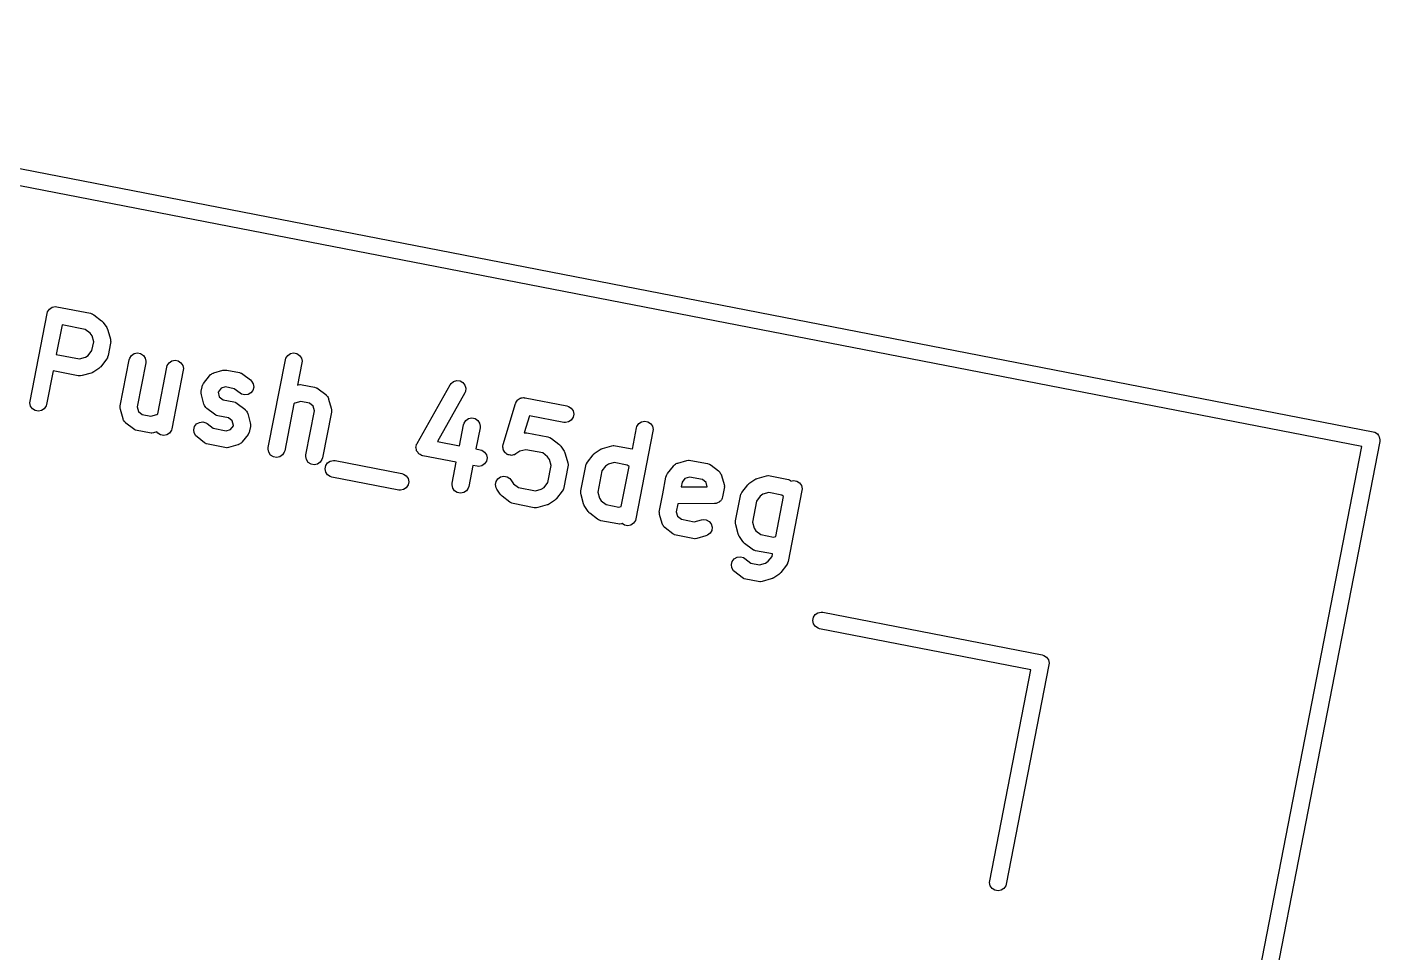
# Model space of a CAD drawing. Extents: x 13 to 301, y -107 to -13.
# Drawn here: x 289.21 to 301.31, y -65.7 to -57.41 of the extents above; entities that cross this region are included whole.
import ezdxf

# ---------------------------------------------------------------- set-up
doc = ezdxf.new("R2010")
doc.units = 0
doc.layers.add('BLACK', color=7, linetype='CONTINUOUS')

msp = doc.modelspace()

# ---------------------------------------------------------------- linework, layer by layer
at = {"layer": 'BLACK', "linetype": 'CONTINUOUS'}
for p, q in [((282.626435, -57.410855), (301.252815, -61.031459)), ((301.150572, -61.164392), (282.597817, -57.5581)), ((289.433784, -59.918264), (289.462461, -59.91243)), ((289.462461, -59.91243), (289.477099, -59.913807)), ((289.477099, -59.913807), (289.77626, -59.971958)), ((289.236519, -60.758419), (289.389166, -59.973119)), ((289.389166, -59.973119), (289.393372, -59.95903)), ((289.393372, -59.95903), (289.409524, -59.934628)), ((289.409524, -59.934628), (289.433784, -59.918264)), ((289.77626, -59.971958), (289.790349, -59.976164)), ((289.790349, -59.976164), (289.792596, -59.977651)), ((289.792596, -59.977651), (289.795198, -59.978352)), ((289.795198, -59.978352), (289.807674, -59.98613)), ((289.807674, -59.98613), (289.875197, -60.038063)), ((289.522099, -60.075361), (289.470762, -60.339465)), ((289.730259, -60.115823), (289.522099, -60.075361)), ((289.774101, -60.149543), (289.730259, -60.115823)), ((289.790614, -60.174024), (289.774101, -60.149543)), ((289.875197, -60.038063), (289.880621, -60.043155)), ((289.880621, -60.043155), (289.882272, -60.044248)), ((289.882272, -60.044248), (289.883971, -60.0463)), ((289.883971, -60.0463), (289.885916, -60.048126)), ((289.885916, -60.048126), (289.886904, -60.049843)), ((289.886904, -60.049843), (289.891649, -60.055573)), ((289.891649, -60.055573), (289.921776, -60.100237)), ((289.921776, -60.100237), (289.925313, -60.106785)), ((289.925313, -60.106785), (289.926534, -60.108344)), ((289.926534, -60.108344), (289.927496, -60.110826)), ((289.927496, -60.110826), (289.928764, -60.113173)), ((289.928764, -60.113173), (289.929159, -60.115114)), ((289.929159, -60.115114), (289.931849, -60.122053)), ((289.931849, -60.122053), (289.954706, -60.204113)), ((289.790405, -60.304732), (289.805455, -60.227306)), ((289.805455, -60.227306), (289.790614, -60.174024)), ((289.956078, -60.238548), (289.934271, -60.350734)), ((289.954706, -60.204113), (289.957244, -60.218595)), ((289.957455, -60.22391), (289.956078, -60.238548)), ((289.957244, -60.218595), (289.956918, -60.221271)), ((289.956918, -60.221271), (289.957455, -60.22391)), ((289.470762, -60.339465), (289.678922, -60.379927)), ((289.678922, -60.379927), (289.732204, -60.365086)), ((289.732204, -60.365086), (289.756686, -60.348572)), ((289.756686, -60.348572), (289.790405, -60.304732)), ((289.920099, -60.382148), (289.868165, -60.449669)), ((289.927877, -60.369671), (289.920099, -60.382148)), ((289.928577, -60.367069), (289.927877, -60.369671)), ((289.930065, -60.364822), (289.928577, -60.367069)), ((289.934271, -60.350734), (289.930065, -60.364822)), ((290.043627, -60.798881), (290.123585, -60.387532)), ((290.123585, -60.387532), (290.127791, -60.373444)), ((290.127791, -60.373444), (290.143943, -60.349042)), ((290.143943, -60.349042), (290.168203, -60.332678)), ((290.168203, -60.332678), (290.19688, -60.326844)), ((290.19688, -60.326844), (290.225606, -60.332427)), ((290.225606, -60.332427), (290.250008, -60.348579)), ((290.250008, -60.348579), (290.266372, -60.372839)), ((290.266372, -60.372839), (290.272206, -60.401516)), ((290.480501, -60.414462), (290.504761, -60.398098)), ((290.504761, -60.398098), (290.533438, -60.392263)), ((290.533438, -60.392263), (290.562164, -60.397847)), ((290.562164, -60.397847), (290.586566, -60.413999)), ((291.368052, -61.172747), (291.5207, -60.387447)), ((291.5207, -60.387447), (291.524906, -60.373358)), ((291.524906, -60.373358), (291.541058, -60.348956)), ((291.541058, -60.348956), (291.565318, -60.332592)), ((291.565318, -60.332592), (291.593995, -60.326758)), ((291.593995, -60.326758), (291.622721, -60.332342)), ((291.622721, -60.332342), (291.647123, -60.348494)), ((291.647123, -60.348494), (291.663487, -60.372754)), ((291.663487, -60.372754), (291.669321, -60.40143)), ((289.442141, -60.486709), (289.383763, -60.787041)), ((289.667681, -60.53055), (289.442141, -60.486709)), ((289.784177, -60.506321), (289.702116, -60.529178)), ((289.791115, -60.50363), (289.784177, -60.506321)), ((289.793056, -60.503236), (289.791115, -60.50363)), ((289.795401, -60.501968), (289.793056, -60.503236)), ((289.797885, -60.501006), (289.795401, -60.501968)), ((289.799443, -60.499785), (289.797885, -60.501006)), ((289.805992, -60.496248), (289.799443, -60.499785)), ((289.850656, -60.466121), (289.805992, -60.496248)), ((289.856381, -60.461379), (289.850656, -60.466121)), ((289.858103, -60.460389), (289.856381, -60.461379)), ((289.859931, -60.458441), (289.858103, -60.460389)), ((289.861981, -60.456744), (289.859931, -60.458441)), ((289.863073, -60.455093), (289.861981, -60.456744)), ((289.868165, -60.449669), (289.863073, -60.455093)), ((290.270829, -60.416154), (290.194249, -60.810123)), ((290.272206, -60.401516), (290.270829, -60.416154)), ((290.378843, -60.8712), (290.460143, -60.452952)), ((290.460143, -60.452952), (290.464349, -60.438864)), ((290.464349, -60.438864), (290.480501, -60.414462)), ((290.607387, -60.481574), (290.505622, -61.005109)), ((290.586566, -60.413999), (290.60293, -60.438259)), ((290.60293, -60.438259), (290.608764, -60.466935)), ((290.608764, -60.466935), (290.607387, -60.481574)), ((290.851063, -60.520903), (290.859214, -60.516209)), ((290.859214, -60.516209), (290.866616, -60.510413)), ((290.866616, -60.510413), (290.874772, -60.507251)), ((290.874772, -60.507251), (290.876423, -60.506301)), ((290.876423, -60.506301), (290.87763, -60.506143)), ((290.87763, -60.506143), (290.880325, -60.505099)), ((290.880325, -60.505099), (290.962383, -60.482241)), ((290.962383, -60.482241), (290.976865, -60.479703)), ((290.976865, -60.479703), (290.97954, -60.480028)), ((290.97954, -60.480028), (290.982182, -60.479491)), ((290.982182, -60.479491), (290.99682, -60.480868)), ((290.99682, -60.480868), (291.109006, -60.502675)), ((291.109006, -60.502675), (291.123094, -60.506882)), ((291.123094, -60.506882), (291.125339, -60.508368)), ((291.125339, -60.508368), (291.127943, -60.509069)), ((291.127943, -60.509069), (291.140419, -60.516847)), ((291.140419, -60.516847), (291.207942, -60.56878)), ((291.667944, -60.416068), (291.629313, -60.614804)), ((291.669321, -60.40143), (291.667944, -60.416068)), ((289.682319, -60.531927), (289.667681, -60.53055)), ((289.684956, -60.53139), (289.682319, -60.531927)), ((289.687634, -60.531716), (289.684956, -60.53139)), ((289.702116, -60.529178), (289.687634, -60.531716)), ((290.767626, -60.667954), (290.774895, -60.630558)), ((290.774895, -60.630558), (290.779101, -60.61647)), ((290.779101, -60.61647), (290.780588, -60.614222)), ((290.780588, -60.614222), (290.781289, -60.611621)), ((290.781289, -60.611621), (290.789068, -60.599144)), ((290.789068, -60.599144), (290.841001, -60.531623)), ((290.841001, -60.531623), (290.842979, -60.529515)), ((290.842979, -60.529515), (290.843577, -60.528456)), ((290.843577, -60.528456), (290.845074, -60.527283)), ((290.845074, -60.527283), (290.851063, -60.520903)), ((290.985577, -60.63149), (290.944659, -60.642888)), ((291.063004, -60.64654), (290.985577, -60.63149)), ((291.207942, -60.56878), (291.218661, -60.578843)), ((291.218661, -60.578843), (291.233264, -60.604203)), ((291.237051, -60.63322), (291.229445, -60.661478)), ((291.233264, -60.604203), (291.237051, -60.63322)), ((291.629313, -60.614804), (291.6355, -60.613081)), ((291.6355, -60.613081), (291.649983, -60.610543)), ((291.649983, -60.610543), (291.652659, -60.610868)), ((291.652659, -60.610868), (291.655297, -60.610332)), ((291.655297, -60.610332), (291.669935, -60.611709)), ((291.669935, -60.611709), (291.782122, -60.633515)), ((291.782122, -60.633515), (291.79621, -60.637721)), ((291.79621, -60.637721), (291.798457, -60.639208)), ((291.798457, -60.639208), (291.801059, -60.639909)), ((291.801059, -60.639909), (291.813536, -60.647688)), ((292.698679, -61.135576), (292.994691, -60.610991)), ((292.994691, -60.610991), (293.003136, -60.598956)), ((293.003136, -60.598956), (293.026176, -60.580914)), ((293.026176, -60.580914), (293.054366, -60.573061)), ((293.054366, -60.573061), (293.083415, -60.576595)), ((293.083415, -60.576595), (293.108902, -60.590976)), ((293.108902, -60.590976), (293.126944, -60.614016)), ((293.126944, -60.614016), (293.134796, -60.642205)), ((289.235142, -60.773057), (289.236519, -60.758419)), ((290.766249, -60.682593), (290.767626, -60.667954)), ((290.766785, -60.68523), (290.766249, -60.682593)), ((290.76646, -60.687908), (290.766785, -60.68523)), ((290.768998, -60.70239), (290.76646, -60.687908)), ((290.791855, -60.784449), (290.768998, -60.70239)), ((290.91876, -60.676559), (290.918248, -60.679194)), ((290.918248, -60.679194), (290.929647, -60.720116)), ((290.944659, -60.642888), (290.91876, -60.676559)), ((290.929647, -60.720116), (290.963318, -60.746014)), ((290.963318, -60.746014), (291.058124, -60.764442)), ((291.116493, -60.68768), (291.063004, -60.64654)), ((291.12897, -60.695458), (291.116493, -60.68768)), ((291.157228, -60.703064), (291.12897, -60.695458)), ((291.186244, -60.699277), (291.157228, -60.703064)), ((291.211604, -60.684674), (291.186244, -60.699277)), ((291.229445, -60.661478), (291.211604, -60.684674)), ((291.658695, -60.762331), (291.605415, -60.777172)), ((291.73612, -60.77738), (291.658695, -60.762331)), ((291.813536, -60.647688), (291.881058, -60.699621)), ((291.881058, -60.699621), (291.883167, -60.701601)), ((291.883167, -60.701601), (291.884225, -60.702198)), ((291.884225, -60.702198), (291.885396, -60.703694)), ((291.885396, -60.703694), (291.891777, -60.709684)), ((291.891777, -60.709684), (291.89647, -60.717834)), ((291.89647, -60.717834), (291.902268, -60.725238)), ((291.902268, -60.725238), (291.905431, -60.733396)), ((291.905431, -60.733396), (291.90638, -60.735044)), ((291.90638, -60.735044), (291.906537, -60.736248)), ((291.906537, -60.736248), (291.907583, -60.738946)), ((291.907583, -60.738946), (291.93044, -60.821005)), ((293.125328, -60.684706), (292.880454, -61.118667)), ((293.131263, -60.671255), (293.125328, -60.684706)), ((293.134796, -60.642205), (293.131263, -60.671255)), ((293.58482, -60.766382), (293.591747, -60.757891)), ((293.591747, -60.757891), (293.597801, -60.748746)), ((293.597801, -60.748746), (293.600933, -60.746633)), ((293.600933, -60.746633), (293.60332, -60.743708)), ((293.60332, -60.743708), (293.612971, -60.738513)), ((293.612971, -60.738513), (293.622061, -60.732382)), ((293.622061, -60.732382), (293.62576, -60.731629)), ((293.62576, -60.731629), (293.629087, -60.729839)), ((293.629087, -60.729839), (293.64, -60.728732)), ((293.64, -60.728732), (293.650738, -60.726548)), ((293.650738, -60.726548), (293.656344, -60.727075)), ((293.656344, -60.727075), (293.658202, -60.726887)), ((293.658202, -60.726887), (293.659963, -60.727415)), ((293.659963, -60.727415), (293.665376, -60.727925)), ((293.665376, -60.727925), (294.039329, -60.800614)), ((289.240976, -60.801734), (289.235142, -60.773057)), ((289.25734, -60.825994), (289.240976, -60.801734)), ((289.281742, -60.842146), (289.25734, -60.825994)), ((289.310468, -60.847729), (289.281742, -60.842146)), ((289.339145, -60.841895), (289.310468, -60.847729)), ((289.363405, -60.825531), (289.339145, -60.841895)), ((289.379557, -60.801129), (289.363405, -60.825531)), ((289.383763, -60.787041), (289.379557, -60.801129)), ((290.04225, -60.813519), (290.043627, -60.798881)), ((290.042786, -60.816157), (290.04225, -60.813519)), ((290.042461, -60.818835), (290.042786, -60.816157)), ((290.045, -60.833317), (290.042461, -60.818835)), ((290.067858, -60.915376), (290.045, -60.833317)), ((290.194249, -60.810123), (290.205647, -60.851043)), ((290.205647, -60.851043), (290.239318, -60.87694)), ((290.239318, -60.87694), (290.316745, -60.89199)), ((290.316745, -60.89199), (290.370023, -60.87715)), ((290.370023, -60.87715), (290.378843, -60.8712)), ((290.7929, -60.787146), (290.791855, -60.784449)), ((290.793058, -60.788351), (290.7929, -60.787146)), ((290.794006, -60.789997), (290.793058, -60.788351)), ((290.79717, -60.798158), (290.794006, -60.789997)), ((290.802967, -60.805561), (290.79717, -60.798158)), ((290.80766, -60.81371), (290.802967, -60.805561)), ((290.814039, -60.819698), (290.80766, -60.81371)), ((290.815213, -60.821197), (290.814039, -60.819698)), ((290.816273, -60.821795), (290.815213, -60.821197)), ((290.81838, -60.823773), (290.816273, -60.821795)), ((290.885902, -60.875707), (290.81838, -60.823773)), ((290.898378, -60.883486), (290.885902, -60.875707)), ((290.900982, -60.884187), (290.898378, -60.883486)), ((291.058124, -60.764442), (291.072212, -60.768648)), ((291.072212, -60.768648), (291.074459, -60.770135)), ((291.074459, -60.770135), (291.077061, -60.770836)), ((291.077061, -60.770836), (291.089537, -60.778614)), ((291.089537, -60.778614), (291.15706, -60.830547)), ((291.15706, -60.830547), (291.159167, -60.832525)), ((291.159167, -60.832525), (291.160228, -60.833124)), ((291.160228, -60.833124), (291.161402, -60.834623)), ((291.161402, -60.834623), (291.167779, -60.84061)), ((291.167779, -60.84061), (291.172471, -60.848759)), ((291.172471, -60.848759), (291.17827, -60.856164)), ((291.17827, -60.856164), (291.181432, -60.864321)), ((291.181432, -60.864321), (291.182382, -60.86597)), ((291.182382, -60.86597), (291.182539, -60.867176)), ((291.182539, -60.867176), (291.183585, -60.869873)), ((291.183585, -60.869873), (291.206442, -60.951933)), ((291.596595, -60.783121), (291.515296, -61.201369)), ((291.605415, -60.777172), (291.596595, -60.783121)), ((291.70461, -61.238168), (291.781189, -60.8442)), ((291.76979, -60.803277), (291.73612, -60.77738)), ((291.781189, -60.8442), (291.76979, -60.803277)), ((291.931812, -60.855441), (291.851854, -61.26679)), ((291.93044, -60.821005), (291.932978, -60.835488)), ((291.933189, -60.840803), (291.931812, -60.855441)), ((291.932978, -60.835488), (291.932652, -60.838164)), ((291.932652, -60.838164), (291.933189, -60.840803)), ((293.469148, -61.146666), (293.579232, -60.779982)), ((293.579232, -60.779982), (293.581298, -60.774953)), ((293.581298, -60.774953), (293.581649, -60.773148)), ((293.581649, -60.773148), (293.582679, -60.77159)), ((293.582679, -60.77159), (293.58482, -60.766382)), ((294.039329, -60.800614), (294.053417, -60.80482)), ((294.053417, -60.80482), (294.077819, -60.820972)), ((294.077819, -60.820972), (294.094183, -60.845232)), ((294.094183, -60.845232), (294.100017, -60.873909)), ((294.100017, -60.873909), (294.094433, -60.902635)), ((290.068902, -60.91807), (290.067858, -60.915376)), ((290.06906, -60.919278), (290.068902, -60.91807)), ((290.07001, -60.920928), (290.06906, -60.919278)), ((290.073172, -60.929085), (290.07001, -60.920928)), ((290.078968, -60.936486), (290.073172, -60.929085)), ((290.083662, -60.944638), (290.078968, -60.936486)), ((290.090042, -60.950626), (290.083662, -60.944638)), ((290.091215, -60.952124), (290.090042, -60.950626)), ((290.092274, -60.952721), (290.091215, -60.952124)), ((290.094382, -60.9547), (290.092274, -60.952721)), ((290.161903, -61.006634), (290.094382, -60.9547)), ((290.700994, -61.013833), (290.7086, -60.985575)), ((290.7086, -60.985575), (290.726441, -60.962378)), ((290.726441, -60.962378), (290.751801, -60.947776)), ((290.751801, -60.947776), (290.780818, -60.943989)), ((290.780818, -60.943989), (290.809076, -60.951595)), ((290.809076, -60.951595), (290.821553, -60.959374)), ((290.821553, -60.959374), (290.875039, -61.000512)), ((290.875039, -61.000512), (290.989862, -61.022831)), ((290.903229, -60.885674), (290.900982, -60.884187)), ((290.917317, -60.88988), (290.903229, -60.885674)), ((291.012122, -60.908307), (290.917317, -60.88988)), ((291.045793, -60.934204), (291.012122, -60.908307)), ((291.030781, -61.011433), (291.056679, -60.97776)), ((291.057191, -60.975126), (291.045793, -60.934204)), ((291.056679, -60.97776), (291.057191, -60.975126)), ((291.207814, -60.986368), (291.200545, -61.023763)), ((291.206442, -60.951933), (291.20898, -60.966415)), ((291.209191, -60.97173), (291.207814, -60.986368)), ((291.20898, -60.966415), (291.208654, -60.969092)), ((291.208654, -60.969092), (291.209191, -60.97173)), ((293.07864, -61.15719), (293.115212, -60.969045)), ((293.115212, -60.969045), (293.119418, -60.954957)), ((293.119418, -60.954957), (293.13557, -60.930555)), ((293.13557, -60.930555), (293.15983, -60.914191)), ((293.15983, -60.914191), (293.188507, -60.908356)), ((293.188507, -60.908356), (293.217233, -60.91394)), ((293.217233, -60.91394), (293.241635, -60.930092)), ((293.262456, -60.997667), (293.225884, -61.185811)), ((293.241635, -60.930092), (293.257999, -60.954352)), ((293.257999, -60.954352), (293.263833, -60.983028)), ((293.263833, -60.983028), (293.262456, -60.997667)), ((293.703381, -60.88812), (293.657401, -61.041276)), ((294.010707, -60.947858), (293.703381, -60.88812)), ((294.025345, -60.949235), (294.010707, -60.947858)), ((294.054021, -60.943401), (294.025345, -60.949235)), ((294.078282, -60.927037), (294.054021, -60.943401)), ((294.094433, -60.902635), (294.078282, -60.927037)), ((294.625313, -61.186295), (294.661908, -60.998036)), ((294.661908, -60.998036), (294.666114, -60.983947)), ((294.666114, -60.983947), (294.682266, -60.959545)), ((294.682266, -60.959545), (294.706526, -60.943181)), ((294.706526, -60.943181), (294.735203, -60.937347)), ((294.735203, -60.937347), (294.763929, -60.942931)), ((294.763929, -60.942931), (294.788331, -60.959083)), ((294.788331, -60.959083), (294.804695, -60.983343)), ((294.804695, -60.983343), (294.810529, -61.012019)), ((290.17438, -61.014412), (290.161903, -61.006634)), ((290.176981, -61.015112), (290.17438, -61.014412)), ((290.179229, -61.0166), (290.176981, -61.015112)), ((290.193317, -61.020806), (290.179229, -61.0166)), ((290.305503, -61.042613), (290.193317, -61.020806)), ((290.320141, -61.04399), (290.305503, -61.042613)), ((290.322779, -61.043453), (290.320141, -61.04399)), ((290.325457, -61.043779), (290.322779, -61.043453)), ((290.339939, -61.04124), (290.325457, -61.043779)), ((290.371386, -61.03248), (290.339939, -61.04124)), ((290.379199, -61.044062), (290.371386, -61.03248)), ((290.403601, -61.060214), (290.379199, -61.044062)), ((290.432327, -61.065797), (290.403601, -61.060214)), ((290.461004, -61.059963), (290.432327, -61.065797)), ((290.485264, -61.043599), (290.461004, -61.059963)), ((290.501416, -61.019197), (290.485264, -61.043599)), ((290.505622, -61.005109), (290.501416, -61.019197)), ((290.704781, -61.04285), (290.700994, -61.013833)), ((290.719383, -61.06821), (290.704781, -61.04285)), ((290.730103, -61.078272), (290.719383, -61.06821)), ((290.797624, -61.130206), (290.730103, -61.078272)), ((290.989862, -61.022831), (291.030781, -61.011433)), ((291.132461, -61.124806), (291.131863, -61.125866)), ((291.13444, -61.122698), (291.132461, -61.124806)), ((291.186373, -61.055176), (291.13444, -61.122698)), ((291.194151, -61.042699), (291.186373, -61.055176)), ((291.194851, -61.040096), (291.194151, -61.042699)), ((291.196338, -61.037851), (291.194851, -61.040096)), ((291.200545, -61.023763), (291.196338, -61.037851)), ((292.880454, -61.118667), (293.07864, -61.15719)), ((293.657401, -61.041276), (293.662062, -61.04046)), ((293.662062, -61.04046), (293.664738, -61.040785)), ((293.664738, -61.040785), (293.667376, -61.040249)), ((293.667376, -61.040249), (293.682014, -61.041626)), ((293.682014, -61.041626), (293.868991, -61.07797)), ((293.868991, -61.07797), (293.883079, -61.082176)), ((293.883079, -61.082176), (293.885326, -61.083663)), ((293.885326, -61.083663), (293.887929, -61.084364)), ((293.887929, -61.084364), (293.900405, -61.092142)), ((293.900405, -61.092142), (293.967928, -61.144075)), ((294.809152, -61.026657), (294.656504, -61.811958)), ((294.810529, -61.012019), (294.809152, -61.026657)), ((301.312127, -61.119392), (297.677214, -79.819391)), ((301.252815, -61.031459), (301.266903, -61.035665)), ((301.266903, -61.035665), (301.291306, -61.051817)), ((301.291306, -61.051817), (301.300735, -61.065797)), ((301.300735, -61.065797), (301.30767, -61.076078)), ((301.30767, -61.076078), (301.313504, -61.104754)), ((301.313504, -61.104754), (301.312127, -61.119392)), ((290.810101, -61.137984), (290.797624, -61.130206)), ((290.812702, -61.138684), (290.810101, -61.137984)), ((290.81495, -61.140172), (290.812702, -61.138684)), ((290.829038, -61.144378), (290.81495, -61.140172)), ((290.978621, -61.173454), (290.829038, -61.144378)), ((290.993259, -61.174831), (290.978621, -61.173454)), ((290.995896, -61.174294), (290.993259, -61.174831)), ((290.998574, -61.17462), (290.995896, -61.174294)), ((291.013056, -61.172081), (290.998574, -61.17462)), ((291.095115, -61.149223), (291.013056, -61.172081)), ((291.097809, -61.148178), (291.095115, -61.149223)), ((291.099017, -61.148021), (291.097809, -61.148178)), ((291.100666, -61.14707), (291.099017, -61.148021)), ((291.108824, -61.143909), (291.100666, -61.14707)), ((291.116228, -61.13811), (291.108824, -61.143909)), ((291.124377, -61.133418), (291.116228, -61.13811)), ((291.130364, -61.127039), (291.124377, -61.133418)), ((291.131863, -61.125866), (291.130364, -61.127039)), ((291.366675, -61.187385), (291.368052, -61.172747)), ((291.372509, -61.216062), (291.366675, -61.187385)), ((291.388873, -61.240322), (291.372509, -61.216062)), ((291.413275, -61.256474), (291.388873, -61.240322)), ((291.494938, -61.239859), (291.470678, -61.256223)), ((291.51109, -61.215457), (291.494938, -61.239859)), ((291.515296, -61.201369), (291.51109, -61.215457)), ((291.703233, -61.252806), (291.70461, -61.238168)), ((292.688999, -61.172761), (292.691293, -61.160956)), ((292.689536, -61.175402), (292.688999, -61.172761)), ((292.689211, -61.178077), (292.689536, -61.175402)), ((292.692435, -61.189654), (292.689211, -61.178077)), ((292.691293, -61.160956), (292.692744, -61.149028)), ((292.694833, -61.201438), (292.692435, -61.189654)), ((292.692744, -61.149028), (292.694294, -61.145513)), ((292.694294, -61.145513), (292.694582, -61.144035)), ((292.694582, -61.144035), (292.695676, -61.142381)), ((292.69634, -61.203672), (292.694833, -61.201438)), ((292.695676, -61.142381), (292.698679, -61.135576)), ((292.697063, -61.206267), (292.69634, -61.203672)), ((292.704473, -61.21573), (292.697063, -61.206267)), ((292.711197, -61.225698), (292.704473, -61.21573)), ((292.713443, -61.227184), (292.711197, -61.225698)), ((292.715105, -61.229307), (292.713443, -61.227184)), ((292.725571, -61.235212), (292.715105, -61.229307)), ((292.735599, -61.24185), (292.725571, -61.235212)), ((292.739284, -61.24295), (292.735599, -61.24185)), ((292.740592, -61.243688), (292.739284, -61.24295)), ((292.742555, -61.243926), (292.740592, -61.243688)), ((292.749687, -61.246056), (292.742555, -61.243926)), ((293.050018, -61.304434), (292.749687, -61.246056)), ((293.225884, -61.185811), (293.264448, -61.193308)), ((293.264448, -61.193308), (293.278536, -61.197514)), ((293.278536, -61.197514), (293.302938, -61.213666)), ((293.302938, -61.213666), (293.319302, -61.237926)), ((293.319302, -61.237926), (293.325136, -61.266603)), ((293.465982, -61.168558), (293.466702, -61.164853)), ((293.468166, -61.179295), (293.465982, -61.168558)), ((293.466321, -61.161094), (293.469148, -61.146666)), ((293.466702, -61.164853), (293.466321, -61.161094)), ((293.469273, -61.190209), (293.468166, -61.179295)), ((293.471063, -61.193535), (293.469273, -61.190209)), ((293.471816, -61.197234), (293.471063, -61.193535)), ((293.477945, -61.206321), (293.471816, -61.197234)), ((293.483142, -61.215976), (293.477945, -61.206321)), ((293.486067, -61.218362), (293.483142, -61.215976)), ((293.48818, -61.221495), (293.486067, -61.218362)), ((293.497323, -61.227546), (293.48818, -61.221495)), ((293.505816, -61.234476), (293.497323, -61.227546)), ((293.509433, -61.235562), (293.505816, -61.234476)), ((293.512582, -61.237646), (293.509433, -61.235562)), ((293.523339, -61.239737), (293.512582, -61.237646)), ((293.533844, -61.242891), (293.523339, -61.239737)), ((293.537603, -61.242509), (293.533844, -61.242891)), ((293.541308, -61.24323), (293.537603, -61.242509)), ((293.552045, -61.241045), (293.541308, -61.24323)), ((293.562959, -61.239939), (293.552045, -61.241045)), ((293.566285, -61.238148), (293.562959, -61.239939)), ((293.569984, -61.237396), (293.566285, -61.238148)), ((293.58292, -61.230409), (293.569984, -61.237396)), ((293.617492, -61.207089), (293.58292, -61.230409)), ((293.670774, -61.192248), (293.617492, -61.207089)), ((293.82299, -61.221835), (293.670774, -61.192248)), ((293.86683, -61.255554), (293.82299, -61.221835)), ((293.967928, -61.144075), (293.973355, -61.149169)), ((293.973355, -61.149169), (293.975005, -61.150262)), ((293.975005, -61.150262), (293.976703, -61.152313)), ((293.976703, -61.152313), (293.978647, -61.154138)), ((293.978647, -61.154138), (293.979635, -61.155854)), ((293.979635, -61.155854), (293.984381, -61.161586)), ((293.984381, -61.161586), (294.014507, -61.206251)), ((294.014507, -61.206251), (294.018042, -61.212796)), ((294.018042, -61.212796), (294.019264, -61.214356)), ((294.019264, -61.214356), (294.020227, -61.216841)), ((294.020227, -61.216841), (294.021495, -61.219188)), ((294.021495, -61.219188), (294.02189, -61.221131)), ((294.02189, -61.221131), (294.024578, -61.228065)), ((294.024578, -61.228065), (294.047436, -61.310123)), ((294.222169, -61.30528), (294.274102, -61.237758)), ((294.274102, -61.237758), (294.279195, -61.232332)), ((294.279195, -61.232332), (294.280288, -61.230682)), ((294.280288, -61.230682), (294.28234, -61.228982)), ((294.28234, -61.228982), (294.284165, -61.227039)), ((294.284165, -61.227039), (294.285881, -61.22605)), ((294.285881, -61.22605), (294.291613, -61.221305)), ((294.291613, -61.221305), (294.336276, -61.191179)), ((294.336276, -61.191179), (294.342822, -61.187643)), ((294.342822, -61.187643), (294.344382, -61.186422)), ((294.344382, -61.186422), (294.346868, -61.185458)), ((294.346868, -61.185458), (294.349213, -61.184192)), ((294.349213, -61.184192), (294.351153, -61.183797)), ((294.351153, -61.183797), (294.358091, -61.181108)), ((294.358091, -61.181108), (294.440149, -61.15825)), ((294.440149, -61.15825), (294.454631, -61.155712)), ((294.454631, -61.155712), (294.457306, -61.156037)), ((294.457306, -61.156037), (294.459948, -61.1555)), ((294.459948, -61.1555), (294.474586, -61.156877)), ((294.474586, -61.156877), (294.624168, -61.185953)), ((294.624168, -61.185953), (294.625313, -61.186295)), ((297.54428, -79.717147), (301.150572, -61.164392)), ((291.442001, -61.262057), (291.413275, -61.256474)), ((291.470678, -61.256223), (291.442001, -61.262057)), ((291.709067, -61.281483), (291.703233, -61.252806)), ((291.725431, -61.305743), (291.709067, -61.281483)), ((291.749833, -61.321895), (291.725431, -61.305743)), ((291.778559, -61.327478), (291.749833, -61.321895)), ((291.807236, -61.321644), (291.778559, -61.327478)), ((291.831496, -61.30528), (291.807236, -61.321644)), ((291.847648, -61.280878), (291.831496, -61.30528)), ((291.851854, -61.26679), (291.847648, -61.280878)), ((291.875672, -61.363941), (291.881255, -61.335215)), ((291.881506, -61.392618), (291.875672, -61.363941)), ((291.881255, -61.335215), (291.897407, -61.310813)), ((291.897407, -61.310813), (291.921667, -61.294449)), ((291.921667, -61.294449), (291.950344, -61.288615)), ((291.950344, -61.288615), (291.964982, -61.289992)), ((291.964982, -61.289992), (292.563308, -61.406295)), ((293.013447, -61.49258), (293.050018, -61.304434)), ((293.197262, -61.333056), (293.160691, -61.521202)), ((293.235826, -61.340552), (293.197262, -61.333056)), ((293.250464, -61.341929), (293.235826, -61.340552)), ((293.279141, -61.336095), (293.250464, -61.341929)), ((293.303401, -61.319731), (293.279141, -61.336095)), ((293.319553, -61.295329), (293.303401, -61.319731)), ((293.325136, -61.266603), (293.319553, -61.295329)), ((293.883346, -61.28004), (293.86683, -61.255554)), ((293.868598, -61.485535), (293.898186, -61.333317)), ((293.898186, -61.333317), (293.883346, -61.28004)), ((294.048809, -61.344559), (294.012464, -61.531537)), ((294.047436, -61.310123), (294.049974, -61.324605)), ((294.050186, -61.329921), (294.048809, -61.344559)), ((294.049974, -61.324605), (294.049648, -61.327279)), ((294.049648, -61.327279), (294.050186, -61.329921)), ((294.164383, -61.561066), (294.207996, -61.336695)), ((294.207996, -61.336695), (294.212202, -61.322607)), ((294.212202, -61.322607), (294.213689, -61.320359)), ((294.213689, -61.320359), (294.21439, -61.317757)), ((294.21439, -61.317757), (294.222169, -61.30528)), ((294.38558, -61.338855), (294.351861, -61.382695)), ((294.410066, -61.322339), (294.38558, -61.338855)), ((294.463343, -61.307499), (294.410066, -61.322339)), ((294.578166, -61.329818), (294.463343, -61.307499)), ((294.525373, -61.700441), (294.594911, -61.342698)), ((294.594911, -61.342698), (294.578166, -61.329818)), ((294.93995, -61.405994), (294.991883, -61.338473)), ((294.991883, -61.338473), (294.993861, -61.336365)), ((294.993861, -61.336365), (294.994459, -61.335306)), ((294.994459, -61.335306), (294.995956, -61.334133)), ((294.995956, -61.334133), (295.001945, -61.327753)), ((295.001945, -61.327753), (295.010096, -61.323059)), ((295.010096, -61.323059), (295.017498, -61.317263)), ((295.017498, -61.317263), (295.025654, -61.314101)), ((295.025654, -61.314101), (295.027305, -61.313151)), ((295.027305, -61.313151), (295.028512, -61.312993)), ((295.028512, -61.312993), (295.031207, -61.311949)), ((295.031207, -61.311949), (295.113267, -61.289091)), ((295.113267, -61.289091), (295.127749, -61.286552)), ((295.127749, -61.286552), (295.130426, -61.286877)), ((295.130426, -61.286877), (295.133065, -61.286341)), ((295.133065, -61.286341), (295.147703, -61.287718)), ((295.147703, -61.287718), (295.297284, -61.316794)), ((295.297284, -61.316794), (295.311372, -61.321001)), ((295.311372, -61.321001), (295.313617, -61.322487)), ((295.313617, -61.322487), (295.316221, -61.323188)), ((295.316221, -61.323188), (295.328697, -61.330966)), ((295.328697, -61.330966), (295.39622, -61.382899)), ((291.89787, -61.416878), (291.881506, -61.392618)), ((291.922272, -61.43303), (291.89787, -61.416878)), ((291.93636, -61.437236), (291.922272, -61.43303)), ((292.534687, -61.553539), (291.93636, -61.437236)), ((292.563308, -61.406295), (292.577396, -61.410501)), ((292.577396, -61.410501), (292.601799, -61.426653)), ((292.601799, -61.426653), (292.618162, -61.450913)), ((292.618162, -61.450913), (292.623997, -61.47959)), ((292.623997, -61.47959), (292.618413, -61.508316)), ((293.400561, -61.505116), (293.406144, -61.476391)), ((293.406144, -61.476391), (293.422296, -61.451988)), ((293.422296, -61.451988), (293.446557, -61.435624)), ((293.446557, -61.435624), (293.475233, -61.42979)), ((293.475233, -61.42979), (293.503958, -61.435373)), ((293.503958, -61.435373), (293.528361, -61.451525)), ((293.528361, -61.451525), (293.537738, -61.462849)), ((293.537738, -61.462849), (293.561058, -61.497424)), ((293.834879, -61.529375), (293.868598, -61.485535)), ((294.351861, -61.382695), (294.315005, -61.572307)), ((294.896687, -61.587064), (294.925777, -61.437409)), ((294.925777, -61.437409), (294.929983, -61.42332)), ((294.929983, -61.42332), (294.93147, -61.421072)), ((294.93147, -61.421072), (294.932171, -61.418471)), ((294.932171, -61.418471), (294.93995, -61.405994)), ((295.069642, -61.483409), (295.061401, -61.525807)), ((295.09554, -61.449738), (295.069642, -61.483409)), ((295.13646, -61.43834), (295.09554, -61.449738)), ((295.251282, -61.460659), (295.13646, -61.43834)), ((295.284953, -61.486556), (295.251282, -61.460659)), ((295.295533, -61.52454), (295.284953, -61.486556)), ((295.39622, -61.382899), (295.398329, -61.384879)), ((295.398329, -61.384879), (295.399387, -61.385476)), ((295.399387, -61.385476), (295.400558, -61.386972)), ((295.400558, -61.386972), (295.406939, -61.392962)), ((295.406939, -61.392962), (295.411632, -61.401112)), ((295.411632, -61.401112), (295.41743, -61.408516)), ((295.41743, -61.408516), (295.420593, -61.416674)), ((295.420593, -61.416674), (295.421542, -61.418322)), ((295.421542, -61.418322), (295.421699, -61.419526)), ((295.421699, -61.419526), (295.422745, -61.422224)), ((295.422745, -61.422224), (295.445602, -61.504283)), ((295.67524, -61.490255), (295.719903, -61.460129)), ((295.719903, -61.460129), (295.726449, -61.456593)), ((295.726449, -61.456593), (295.728009, -61.455372)), ((295.728009, -61.455372), (295.730495, -61.454408)), ((295.730495, -61.454408), (295.73284, -61.453142)), ((295.73284, -61.453142), (295.73478, -61.452747)), ((295.73478, -61.452747), (295.741718, -61.450058)), ((295.741718, -61.450058), (295.823776, -61.4272)), ((295.823776, -61.4272), (295.838258, -61.424662)), ((295.838258, -61.424662), (295.840933, -61.424987)), ((295.840933, -61.424987), (295.843575, -61.42445)), ((295.843575, -61.42445), (295.858213, -61.425827)), ((295.858213, -61.425827), (296.007795, -61.454903)), ((296.007795, -61.454903), (296.021883, -61.459109)), ((296.021883, -61.459109), (296.02413, -61.460596)), ((296.02413, -61.460596), (296.026732, -61.461297)), ((296.026732, -61.461297), (296.039209, -61.469076)), ((296.039209, -61.469076), (296.04418, -61.472899)), ((296.04418, -61.472899), (296.067946, -61.468064)), ((296.067946, -61.468064), (296.096673, -61.473648)), ((296.096673, -61.473648), (296.121075, -61.4898)), ((292.549325, -61.554916), (292.534687, -61.553539)), ((292.578001, -61.549082), (292.549325, -61.554916)), ((292.602261, -61.532718), (292.578001, -61.549082)), ((292.618413, -61.508316), (292.602261, -61.532718)), ((293.01207, -61.507218), (293.013447, -61.49258)), ((293.017904, -61.535895), (293.01207, -61.507218)), ((293.034268, -61.560155), (293.017904, -61.535895)), ((293.05867, -61.576307), (293.034268, -61.560155)), ((293.087396, -61.58189), (293.05867, -61.576307)), ((293.116073, -61.576056), (293.087396, -61.58189)), ((293.140333, -61.559692), (293.116073, -61.576056)), ((293.156485, -61.53529), (293.140333, -61.559692)), ((293.160691, -61.521202), (293.156485, -61.53529)), ((293.406395, -61.533792), (293.400561, -61.505116)), ((293.413382, -61.546729), (293.406395, -61.533792)), ((293.443509, -61.591394), (293.413382, -61.546729)), ((293.448255, -61.597125), (293.443509, -61.591394)), ((293.449243, -61.598841), (293.448255, -61.597125)), ((293.451185, -61.600664), (293.449243, -61.598841)), ((293.452886, -61.602718), (293.451185, -61.600664)), ((293.454537, -61.603811), (293.452886, -61.602718)), ((293.459963, -61.608904), (293.454537, -61.603811)), ((293.527485, -61.660837), (293.459963, -61.608904)), ((293.561058, -61.497424), (293.6049, -61.531143)), ((293.6049, -61.531143), (293.757115, -61.56073)), ((293.757115, -61.56073), (293.810397, -61.545889)), ((293.810397, -61.545889), (293.834879, -61.529375)), ((293.998292, -61.562951), (293.946358, -61.630472)), ((294.00607, -61.550474), (293.998292, -61.562951)), ((294.00677, -61.547872), (294.00607, -61.550474)), ((294.008258, -61.545625), (294.00677, -61.547872)), ((294.012464, -61.531537), (294.008258, -61.545625)), ((294.163006, -61.575705), (294.164383, -61.561066)), ((294.163542, -61.578342), (294.163006, -61.575705)), ((294.163217, -61.581019), (294.163542, -61.578342)), ((294.165755, -61.595501), (294.163217, -61.581019)), ((294.188612, -61.677562), (294.165755, -61.595501)), ((294.315005, -61.572307), (294.329846, -61.625589)), ((294.867626, -61.736571), (294.896686, -61.587069)), ((294.896686, -61.587067), (294.896687, -61.587064)), ((294.896686, -61.587069), (294.896686, -61.587067)), ((295.061401, -61.525807), (295.295533, -61.52454)), ((295.446974, -61.538719), (295.432436, -61.61351)), ((295.445602, -61.504283), (295.44814, -61.518766)), ((295.448351, -61.524081), (295.446974, -61.538719)), ((295.44814, -61.518766), (295.447814, -61.521442)), ((295.447814, -61.521442), (295.448351, -61.524081)), ((295.54801, -61.830016), (295.591623, -61.605645)), ((295.591623, -61.605645), (295.595829, -61.591557)), ((295.595829, -61.591557), (295.597316, -61.589309)), ((295.597316, -61.589309), (295.598017, -61.586707)), ((295.598017, -61.586707), (295.605796, -61.57423)), ((295.605796, -61.57423), (295.657729, -61.506708)), ((295.657729, -61.506708), (295.662822, -61.501282)), ((295.662822, -61.501282), (295.663915, -61.499632)), ((295.663915, -61.499632), (295.665967, -61.497932)), ((295.665967, -61.497932), (295.667792, -61.495989)), ((295.667792, -61.495989), (295.669508, -61.495)), ((295.669508, -61.495), (295.67524, -61.490255)), ((295.769207, -61.607805), (295.735488, -61.651645)), ((295.793693, -61.591289), (295.769207, -61.607805)), ((295.84697, -61.576449), (295.793693, -61.591289)), ((295.961793, -61.598768), (295.84697, -61.576449)), ((295.978538, -61.611648), (295.961793, -61.598768)), ((296.141896, -61.557374), (296.018325, -62.193094)), ((296.121075, -61.4898), (296.137439, -61.51406)), ((296.137439, -61.51406), (296.143273, -61.542736)), ((296.143273, -61.542736), (296.141896, -61.557374)), ((293.539962, -61.668615), (293.527485, -61.660837)), ((293.542561, -61.669314), (293.539962, -61.668615)), ((293.54481, -61.670803), (293.542561, -61.669314)), ((293.558898, -61.675009), (293.54481, -61.670803)), ((293.745874, -61.711353), (293.558898, -61.675009)), ((293.760512, -61.71273), (293.745874, -61.711353)), ((293.763149, -61.712193), (293.760512, -61.71273)), ((293.765827, -61.712519), (293.763149, -61.712193)), ((293.780309, -61.709981), (293.765827, -61.712519)), ((293.86237, -61.687124), (293.780309, -61.709981)), ((293.869308, -61.684433), (293.86237, -61.687124)), ((293.871249, -61.684039), (293.869308, -61.684433)), ((293.873594, -61.682771), (293.871249, -61.684039)), ((293.876078, -61.681809), (293.873594, -61.682771)), ((293.877636, -61.680588), (293.876078, -61.681809)), ((293.884185, -61.677051), (293.877636, -61.680588)), ((293.928849, -61.646924), (293.884185, -61.677051)), ((293.934574, -61.642182), (293.928849, -61.646924)), ((293.936296, -61.641192), (293.934574, -61.642182)), ((293.938124, -61.639244), (293.936296, -61.641192)), ((293.940174, -61.637547), (293.938124, -61.639244)), ((293.941266, -61.635896), (293.940174, -61.637547)), ((293.946358, -61.630472), (293.941266, -61.635896)), ((294.191302, -61.6845), (294.188612, -61.677562)), ((294.191697, -61.686441), (294.191302, -61.6845)), ((294.192964, -61.688786), (294.191697, -61.686441)), ((294.193927, -61.69127), (294.192964, -61.688786)), ((294.195147, -61.692828), (294.193927, -61.69127)), ((294.198685, -61.699377), (294.195147, -61.692828)), ((294.228812, -61.744041), (294.198685, -61.699377)), ((294.329846, -61.625589), (294.346359, -61.65007)), ((294.346359, -61.65007), (294.390202, -61.68379)), ((294.390202, -61.68379), (294.505023, -61.706109)), ((294.505023, -61.706109), (294.525373, -61.700441)), ((295.032213, -61.675967), (295.018248, -61.747811)), ((295.35922, -61.674198), (295.032213, -61.675967)), ((295.373844, -61.672678), (295.35922, -61.674198)), ((295.380619, -61.669828), (295.373844, -61.672678)), ((295.387818, -61.668364), (295.380619, -61.669828)), ((295.393973, -61.664212), (295.387818, -61.668364)), ((295.400819, -61.661333), (295.393973, -61.664212)), ((295.405987, -61.656108), (295.400819, -61.661333)), ((295.412078, -61.652), (295.405987, -61.656108)), ((295.416176, -61.645808), (295.412078, -61.652)), ((295.421399, -61.640529), (295.416176, -61.645808)), ((295.424173, -61.633725), (295.421399, -61.640529)), ((295.42823, -61.627598), (295.424173, -61.633725)), ((295.432436, -61.61351), (295.42823, -61.627598)), ((295.735488, -61.651645), (295.698632, -61.841256)), ((295.909001, -61.969389), (295.978538, -61.611648)), ((294.233556, -61.74977), (294.228812, -61.744041)), ((294.234545, -61.751488), (294.233556, -61.74977)), ((294.236489, -61.753312), (294.234545, -61.751488)), ((294.238189, -61.755366), (294.236489, -61.753312)), ((294.23984, -61.756459), (294.238189, -61.755366)), ((294.245265, -61.761551), (294.23984, -61.756459)), ((294.312787, -61.813484), (294.245265, -61.761551)), ((294.325264, -61.821262), (294.312787, -61.813484)), ((294.327863, -61.821961), (294.325264, -61.821262)), ((294.330112, -61.82345), (294.327863, -61.821961)), ((294.3442, -61.827656), (294.330112, -61.82345)), ((294.493781, -61.856732), (294.3442, -61.827656)), ((294.636146, -61.850448), (294.611886, -61.866812)), ((294.652298, -61.826046), (294.636146, -61.850448)), ((294.656504, -61.811958), (294.652298, -61.826046)), ((294.866249, -61.75121), (294.867626, -61.736571)), ((294.866785, -61.753847), (294.866249, -61.75121)), ((294.86646, -61.756525), (294.866785, -61.753847)), ((294.868998, -61.771007), (294.86646, -61.756525)), ((294.891855, -61.853066), (294.868998, -61.771007)), ((295.018248, -61.747811), (295.029647, -61.788733)), ((295.029647, -61.788733), (295.063318, -61.814631)), ((295.063318, -61.814631), (295.178138, -61.836949)), ((295.178138, -61.836949), (295.243144, -61.818843)), ((295.243144, -61.818843), (295.257626, -61.816305)), ((295.257626, -61.816305), (295.286675, -61.819839)), ((295.286675, -61.819839), (295.312161, -61.83422)), ((295.312161, -61.83422), (295.330203, -61.85726)), ((295.546633, -61.844655), (295.54801, -61.830016)), ((295.547169, -61.847292), (295.546633, -61.844655)), ((295.546844, -61.84997), (295.547169, -61.847292)), ((295.549382, -61.864452), (295.546844, -61.84997)), ((295.698632, -61.841256), (295.713473, -61.894537)), ((294.50842, -61.858109), (294.493781, -61.856732)), ((294.511057, -61.857572), (294.50842, -61.858109)), ((294.513735, -61.857898), (294.511057, -61.857572)), ((294.528217, -61.855359), (294.513735, -61.857898)), ((294.534258, -61.853676), (294.528217, -61.855359)), ((294.554483, -61.867063), (294.534258, -61.853676)), ((294.583209, -61.872646), (294.554483, -61.867063)), ((294.611886, -61.866812), (294.583209, -61.872646)), ((294.8929, -61.855763), (294.891855, -61.853066)), ((294.893058, -61.856968), (294.8929, -61.855763)), ((294.894006, -61.858614), (294.893058, -61.856968)), ((294.89717, -61.866775), (294.894006, -61.858614)), ((294.902967, -61.874178), (294.89717, -61.866775)), ((294.90766, -61.882327), (294.902967, -61.874178)), ((294.914039, -61.888315), (294.90766, -61.882327)), ((294.915213, -61.889814), (294.914039, -61.888315)), ((294.916273, -61.890412), (294.915213, -61.889814)), ((294.91838, -61.89239), (294.916273, -61.890412)), ((294.985902, -61.944324), (294.91838, -61.89239)), ((294.998378, -61.952103), (294.985902, -61.944324)), ((295.00098, -61.952803), (294.998378, -61.952103)), ((295.003228, -61.954291), (295.00098, -61.952803)), ((295.017317, -61.958497), (295.003228, -61.954291)), ((295.166898, -61.987572), (295.017317, -61.958497)), ((295.283393, -61.963343), (295.201332, -61.9862)), ((295.297101, -61.958028), (295.283393, -61.963343)), ((295.320141, -61.939986), (295.297101, -61.958028)), ((295.334522, -61.9145), (295.320141, -61.939986)), ((295.330203, -61.85726), (295.338056, -61.885451)), ((295.338056, -61.885451), (295.334522, -61.9145)), ((295.572239, -61.946511), (295.549382, -61.864452)), ((295.574929, -61.953451), (295.572239, -61.946511)), ((295.575324, -61.955389), (295.574929, -61.953451)), ((295.576589, -61.957731), (295.575324, -61.955389)), ((295.577554, -61.96022), (295.576589, -61.957731)), ((295.578775, -61.961779), (295.577554, -61.96022)), ((295.582311, -61.968326), (295.578775, -61.961779)), ((295.612438, -62.012991), (295.582311, -61.968326)), ((295.713473, -61.894537), (295.729987, -61.919021)), ((295.729987, -61.919021), (295.773829, -61.95274)), ((295.773829, -61.95274), (295.888648, -61.975058)), ((295.888648, -61.975058), (295.909001, -61.969389)), ((295.181536, -61.98895), (295.166898, -61.987572)), ((295.184176, -61.988412), (295.181536, -61.98895)), ((295.18685, -61.988738), (295.184176, -61.988412)), ((295.201332, -61.9862), (295.18685, -61.988738)), ((295.617184, -62.018722), (295.612438, -62.012991)), ((295.618172, -62.020438), (295.617184, -62.018722)), ((295.620114, -62.022261), (295.618172, -62.020438)), ((295.621815, -62.024315), (295.620114, -62.022261)), ((295.623466, -62.025408), (295.621815, -62.024315)), ((295.628892, -62.030501), (295.623466, -62.025408)), ((295.696414, -62.082434), (295.628892, -62.030501)), ((295.708891, -62.090212), (295.696414, -62.082434)), ((295.71149, -62.090911), (295.708891, -62.090212)), ((295.713739, -62.0924), (295.71149, -62.090911)), ((295.727828, -62.096606), (295.713739, -62.0924)), ((295.511504, -62.220559), (295.51911, -62.192301)), ((295.51911, -62.192301), (295.536951, -62.169105)), ((295.536951, -62.169105), (295.562311, -62.154502)), ((295.562311, -62.154502), (295.591328, -62.150715)), ((295.591328, -62.150715), (295.619586, -62.158321)), ((295.619586, -62.158321), (295.632062, -62.166099)), ((295.632062, -62.166099), (295.685551, -62.207238)), ((295.685551, -62.207238), (295.762977, -62.222288)), ((295.877409, -62.125681), (295.727828, -62.096606)), ((295.762977, -62.222288), (295.816255, -62.207447)), ((295.816255, -62.207447), (295.84074, -62.190932)), ((295.84074, -62.190932), (295.874459, -62.147091)), ((295.874459, -62.147091), (295.878599, -62.125793)), ((295.878599, -62.125793), (295.877409, -62.125681)), ((296.011931, -62.21203), (296.004153, -62.224507)), ((296.01263, -62.20943), (296.011931, -62.21203)), ((296.014119, -62.207182), (296.01263, -62.20943)), ((296.018325, -62.193094), (296.014119, -62.207182)), ((295.515291, -62.249576), (295.511504, -62.220559)), ((295.529894, -62.274936), (295.515291, -62.249576)), ((295.540614, -62.284999), (295.529894, -62.274936)), ((295.608136, -62.336932), (295.540614, -62.284999)), ((295.934708, -62.308484), (295.890044, -62.338609)), ((295.940441, -62.303737), (295.934708, -62.308484)), ((295.942157, -62.302749), (295.940441, -62.303737)), ((295.94398, -62.300806), (295.942157, -62.302749)), ((295.946033, -62.299107), (295.94398, -62.300806)), ((295.947126, -62.297455), (295.946033, -62.299107)), ((295.95222, -62.292029), (295.947126, -62.297455)), ((296.004153, -62.224507), (295.95222, -62.292029)), ((295.620613, -62.34471), (295.608136, -62.336932)), ((295.623212, -62.345409), (295.620613, -62.34471)), ((295.625461, -62.346898), (295.623212, -62.345409)), ((295.639549, -62.351104), (295.625461, -62.346898)), ((295.751735, -62.372911), (295.639549, -62.351104)), ((295.766373, -62.374288), (295.751735, -62.372911)), ((295.769011, -62.373751), (295.766373, -62.374288)), ((295.771689, -62.374077), (295.769011, -62.373751)), ((295.786171, -62.371538), (295.771689, -62.374077)), ((295.86823, -62.34868), (295.786171, -62.371538)), ((295.875163, -62.345992), (295.86823, -62.34868)), ((295.877107, -62.345597), (295.875163, -62.345992)), ((295.879453, -62.344329), (295.877107, -62.345597)), ((295.881939, -62.343366), (295.879453, -62.344329)), ((295.883498, -62.342144), (295.881939, -62.343366)), ((295.890044, -62.338609), (295.883498, -62.342144)), ((296.239848, -62.720606), (296.245431, -62.69188)), ((296.245431, -62.69188), (296.261583, -62.667478)), ((296.261583, -62.667478), (296.285843, -62.651114)), ((296.285843, -62.651114), (296.31452, -62.64528)), ((296.31452, -62.64528), (296.329158, -62.646657)), ((296.329158, -62.646657), (298.292413, -63.028275)), ((296.245682, -62.749283), (296.239848, -62.720606)), ((296.262046, -62.773543), (296.245682, -62.749283)), ((296.286448, -62.789695), (296.262046, -62.773543)), ((296.300536, -62.793901), (296.286448, -62.789695)), ((298.190169, -63.161208), (296.300536, -62.793901)), ((298.292413, -63.028275), (298.306501, -63.032481)), ((298.306501, -63.032481), (298.330904, -63.048633)), ((298.330904, -63.048633), (298.347267, -63.072893)), ((297.822861, -65.050841), (298.190169, -63.161208)), ((298.351724, -63.116208), (297.970105, -65.079463)), ((298.347267, -63.072893), (298.353102, -63.10157)), ((298.353099, -63.10158), (298.351724, -63.116208)), ((298.353102, -63.10157), (298.353099, -63.10158)), ((297.821484, -65.065479), (297.822861, -65.050841)), ((297.827318, -65.094156), (297.821484, -65.065479)), ((297.843682, -65.118416), (297.827318, -65.094156)), ((297.868084, -65.134568), (297.843682, -65.118416)), ((297.949747, -65.117953), (297.925487, -65.134317)), ((297.965899, -65.093551), (297.949747, -65.117953)), ((297.970105, -65.079463), (297.965899, -65.093551)), ((297.89681, -65.140151), (297.868084, -65.134568)), ((297.925487, -65.134317), (297.89681, -65.140151))]:
    msp.add_line(p, q, dxfattribs=at)

doc.saveas('drawing.dxf')
